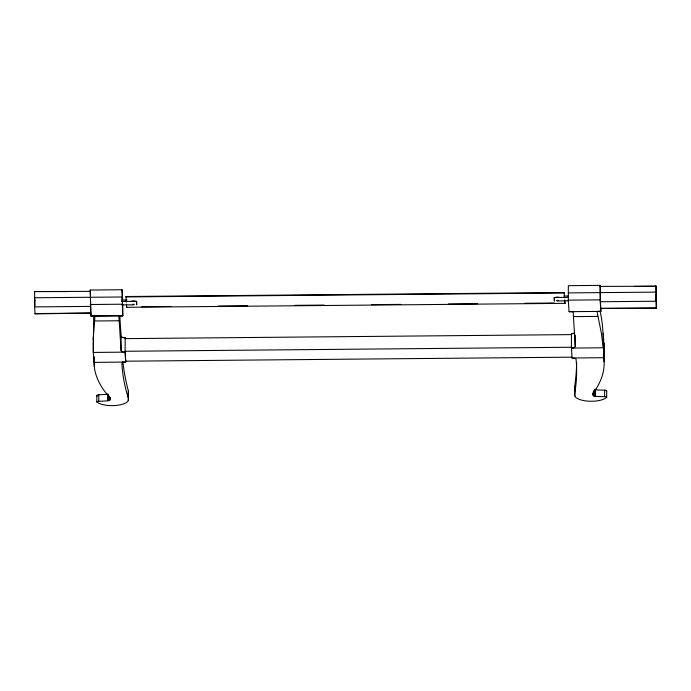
<?xml version="1.0" encoding="UTF-8"?>
<svg xmlns="http://www.w3.org/2000/svg" width="691" height="691" viewBox="0 0 691 691"><rect width="100%" height="100%" fill="white"/><g stroke="black" fill="none" stroke-linecap="round" stroke-linejoin="round"><path stroke-width="1.04" d="M122.782 304.385L122.756 315.761L90.953 316.046L90.245 290.039L122.048 289.754L122.661 299.194M107.787 394.207L107.528 394.233A39.707 18.001 0.2 0 1 98.787 394.751L97.776 394.889A2.03 0.924 0.2 0 0 96.809 395.693L96.792 402.032L98.977 403.319A16.774 6.314 0.1 0 0 115.397 405.505A16.774 6.314 0.1 0 0 128.077 401.03L128.327 398.007A915.722 344.628 0.1 0 1 121.91 363.596A3.947 1.486 0.1 0 1 122.989 362.533L125.753 362.067L125.106 352.142A3.921 1.632 0.1 0 1 121.08 350.553L118.878 315.908L122.756 315.727L90.953 316.012L90.962 313.947M93.708 315.752L93.311 352.436L94.494 368.433A293.684 110.525 0.1 0 0 107.822 395.278L109.999 397.74A6.081 2.289 0.1 0 1 110.189 397.947L110.422 398.586A12.913 4.863 0.1 0 1 109.981 399.83L107.511 400.797A39.707 14.943 0.1 0 1 98.77 401.246L97.759 401.359A2.03 0.769 0.1 0 0 96.792 402.032M93.967 357.187L93.95 362.36L125.753 362.067L125.114 351.27L571.414 347.245L572.053 357.99L574.869 358.404A3.947 1.486 0.1 0 1 576.104 359.441A915.722 344.628 0.1 0 1 574.627 393.93L575.301 396.945A16.774 6.314 0.1 0 0 588.611 401.186A16.774 6.314 0.1 0 0 604.703 398.707L606.689 397.377L606.707 391.046A2.03 0.924 0.2 0 0 605.644 390.251L604.625 390.139A39.707 18.001 0.2 0 1 595.832 389.776L594.554 389.508M94.244 366.472L94.27 357.04M98.77 401.246L98.787 394.751M107.805 400.771L107.822 394.198M108.116 400.711L108.133 394.129M108.444 400.642L108.461 395.926M108.755 400.555L108.763 395.831M109.04 400.452L109.048 396.66M109.29 400.348L109.299 396.539M109.515 400.227L109.523 397.368M109.705 400.106L109.714 397.23M109.86 399.968L109.869 397.083M121.08 350.553L121.124 336.085L119.768 315.865M122.756 315.761L122.048 289.754M121.124 336.085A3.921 1.632 0.1 0 0 125.149 337.674L125.106 352.142L93.311 352.436L93.233 337.942L94.71 319.259A10.512 0.536 -88.5 0 1 94.892 317.247L94.822 315.891L90.953 316.012M125.987 296.517L125.987 296.949L564.219 292.993L564.219 292.561L125.987 296.517L126.323 302.122M564.884 302.9L564.884 303.34L126.66 307.288L126.66 306.856M128.327 398.007L128.345 390.899A915.679 415.213 0.2 0 1 122.868 361.548M128.474 400.072L128.345 390.899M565.013 303.289L565.013 302.848M600.868 308.272L600.859 311.399L569.056 311.684L568.313 300.144L568.347 285.677L600.151 285.383L600.237 286.756M569.056 311.684L573.167 311.753L575.223 346.407A3.921 1.632 0.1 0 1 571.414 348.065L571.448 333.598A3.921 1.632 0.1 0 0 574.791 332.76M574.627 393.93L574.644 386.822A915.679 415.213 0.2 0 0 576.631 362.602M574.774 395.995L574.644 386.822M575.223 346.407L575.258 335.04M606.689 397.377A2.03 0.769 0.1 0 0 605.627 396.729L604.608 396.634A39.707 14.943 0.1 0 1 595.815 396.34L593.344 395.554L593.353 391.711M593.517 395.684L593.534 391.857M593.733 395.813L593.742 391.037M593.966 395.926L593.984 391.166M594.234 396.029L594.251 390.337M594.536 396.116L594.545 390.45M594.856 396.202L594.873 389.603M595.193 396.271L595.21 389.689M595.512 396.314L595.53 389.741M598.872 311.296L600.859 311.365L600.108 299.851L600.151 285.383M600.021 311.131C604.288 328.398 602.837 346.217 604.184 363.786A293.684 110.525 0.1 0 1 594.718 390.838L592.887 393.334A6.081 2.289 0.1 0 0 592.731 393.542L592.584 394.19A12.913 4.863 0.1 0 0 593.206 395.425L593.344 395.554M604.15 361.825L604.184 347.78L603.252 333.312M604.608 396.634L604.625 390.139M90.763 313.049L35.077 313.904L34.628 306.899L34.662 291.55L90.581 291.377M90.34 291.049L90.754 313.403M600.66 308.747L600.246 286.402L656.156 286.221L656.338 308.246L600.66 308.393M656.338 308.246L655.923 285.893M606.707 391.046L606.327 391.607M128.094 394.552L128.491 393.395M597.145 311.304L597.309 312.66A10.512 1.071 87.5 0 1 597.646 314.673L601.412 333.304L603.208 347.78L571.414 348.065M557.862 300.922C559.952 299.618 554.251 300.749 557.862 300.922L568.52 300.827M133.173 304.809C136.732 304.532 130.884 303.574 133.173 304.809L121.452 304.912M68.089 291.576L34.662 291.55M634.744 286.42L656.156 286.221M34.55 297.769L122.031 296.983L122.35 301.941M568.33 292.906L655.811 292.12M563.778 296.024L568.011 295.99M121.789 300.067L127.066 300.015M121.78 301.44L136.568 301.311L136.688 304.757L136.568 301.311M554.268 297.484L554.372 300.956L554.268 297.484L568.002 297.363M90.21 304.506L122.013 304.221M568.313 300.144L600.108 299.851M600.203 301.742L655.88 301.241M34.628 306.899L90.305 306.398M141.767 306.718L170.91 306.459M218.408 306.027L247.551 305.767M295.04 305.336L324.183 305.077M371.68 304.645L400.823 304.385M448.312 303.954L477.455 303.695M524.944 303.263L554.087 303.004M34.844 313.576L90.521 313.075M600.419 308.428L656.105 307.927M94.607 320.978L119.094 320.762M573.366 316.608L597.845 316.392M123.024 337.7L125.149 337.674M571.448 333.598L573.565 333.58M125.14 338.633L571.448 334.608M125.753 361.194L572.053 357.169L572.053 357.99L603.856 357.705L603.891 343.237L604.219 350.562A293.666 133.164 0.2 0 1 603.658 357.886M97.111 396.15L96.809 395.693M574.791 389.318L575.318 390.467M34.887 305.69L34.852 299.764L34.895 300.326M564.219 292.561L564.547 297.735M564.685 299.799L564.884 303.34M126.453 304.187L126.66 307.288M90.245 290.039L90.34 291.403M93.345 337.968L93.605 341.933M131.048 301.621A2.643 1.097 0.1 0 1 133.51 300.956A2.643 1.097 0.1 0 1 135.928 301.656M554.752 298.201A2.643 1.097 0.1 0 1 556.488 297.199A2.643 1.097 0.1 0 1 559.382 297.51M656.053 295.307L656.148 300.041L656.113 294.107L656.053 295.307"/></g></svg>
